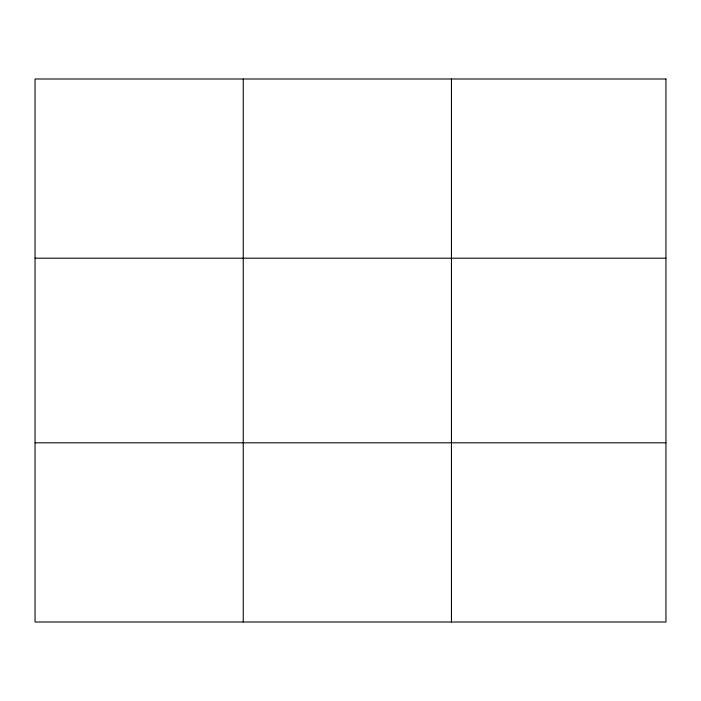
<?xml version="1.0" encoding="UTF-8"?>
<svg xmlns="http://www.w3.org/2000/svg" width="701" height="701" viewBox="0 0 701 701"><rect width="100%" height="100%" fill="white"/><g stroke="black" fill="none" stroke-linecap="round" stroke-linejoin="round"><path stroke-width="1.05" d="M243.247 622.006L243.247 78.994M451.444 622.006L451.444 78.994M35.05 258.187L665.95 258.187M35.05 442.813L665.95 442.813M665.95 78.994L665.95 622.006L35.05 622.006L35.05 78.994L665.95 78.994"/></g></svg>
